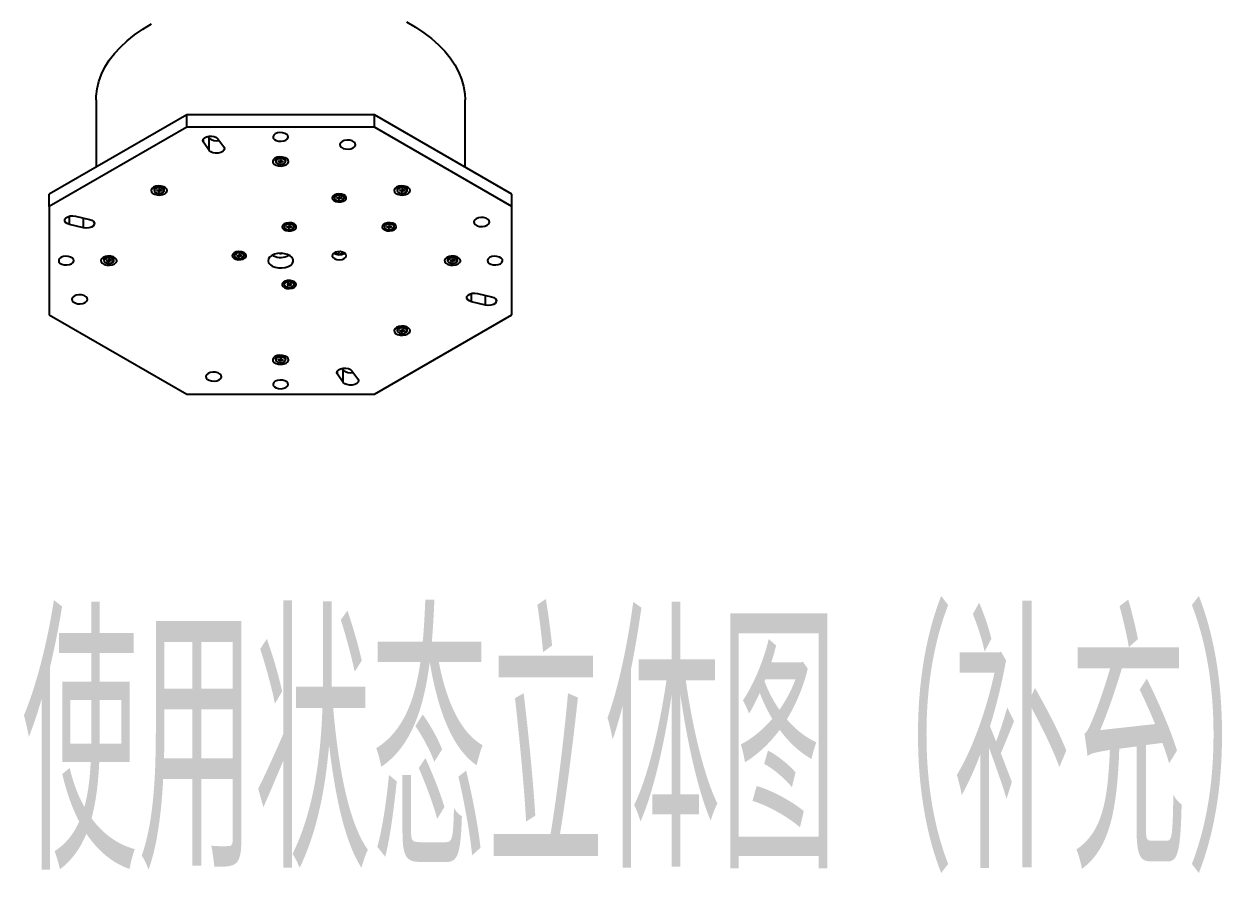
# Model space of a CAD drawing. Header units: millimetres. Extents: x 1258 to 2922, y -135 to 1239.
# Drawn here: x 1257.5 to 1494.6, y -134.8 to 33.2 of the extents above; entities that cross this region are included whole.
import ezdxf

# ---------------------------------------------------------------- set-up
doc = ezdxf.new("R2010")
doc.units = ezdxf.units.MM
doc.header["$LTSCALE"] = 6
doc.layers.add('6文字层', color=3, linetype='Continuous')
doc.styles.add('PC_TEXTSTYLE4', font='ISOCP.SHX', dxfattribs={"width": 0.707, "bigfont": 'GBCBIG.SHX'})

msp = doc.modelspace()

# ---------------------------------------------------------------- linework, layer by layer
at = {"color": 7, "linetype": 'Continuous', "lineweight": 25}
for p, q in [((1271.8, 18.23), (1271.8, 4.91)), ((1344.8, 4.91), (1344.8, 18.23)), ((1289.72, 15.26), (1262.52, -0.45)), ((1289.72, 12.81), (1289.72, 15.26)), ((1326.87, 15.26), (1289.72, 15.26)), ((1326.87, 12.81), (1326.87, 15.26)), ((1354.07, -0.45), (1326.87, 15.26)), ((1289.72, 12.81), (1262.52, -2.9)), ((1326.87, 12.81), (1289.72, 12.81)), ((1354.07, -2.9), (1326.87, 12.81)), ((1294.18, 8.2), (1293.03, 9.8)), ((1294.18, 10.65), (1293.94, 10.99)), ((1294.18, 8.2), (1294.18, 10.65)), ((1295.9, 10.49), (1297.04, 8.89)), ((1307.32, 6.42), (1307.3, 6.3)), ((1307.3, 6.3), (1307.3, 6.04)), ((1307.32, 6.16), (1307.3, 6.04)), ((1307.32, 6.42), (1307.32, 6.16)), ((1307.83, 6.13), (1307.79, 6.01)), ((1307.79, 6.01), (1308.18, 5.97)), ((1307.8, 6.87), (1307.8, 6.81)), ((1307.83, 6.13), (1308.22, 6.08)), ((1308.1, 5.74), (1308.18, 5.97)), ((1308.1, 5.74), (1308.29, 5.72)), ((1308.15, 5.9), (1308.29, 5.88)), ((1308.18, 6.08), (1308.18, 5.97)), ((1308.3, 6.3), (1308.22, 6.08)), ((1308.29, 5.88), (1308.37, 6.11)), ((1308.29, 5.72), (1308.37, 5.94)), ((1308.29, 5.88), (1308.29, 5.72)), ((1308.3, 6.3), (1308.5, 6.28)), ((1308.41, 6.1), (1308.37, 6.11)), ((1308.37, 6.11), (1308.37, 5.94)), ((1308.76, 5.89), (1308.37, 5.94)), ((1308.44, 6.29), (1308.41, 6.22)), ((1308.5, 6.28), (1308.41, 6.06)), ((1308.41, 6.22), (1308.41, 6.06)), ((1308.81, 6.01), (1308.41, 6.06)), ((1308.81, 6.01), (1308.76, 5.89)), ((1308.76, 6.01), (1308.76, 5.89)), ((1308.8, 6.81), (1308.8, 6.87)), ((1309.3, 6.04), (1309.3, 6.3)), ((1283.28, 0.67), (1283.25, 0.56)), ((1283.25, 0.56), (1283.25, 0.29)), ((1283.28, 0.41), (1283.25, 0.29)), ((1283.28, 0.67), (1283.28, 0.41)), ((1283.79, 0.38), (1283.74, 0.26)), ((1283.74, 0.26), (1284.14, 0.22)), ((1283.75, 1.12), (1283.75, 1.06)), ((1283.79, 0.38), (1284.18, 0.33)), ((1284.05, -0.01), (1284.14, 0.22)), ((1284.11, 0.15), (1284.25, 0.13)), ((1284.14, 0.33), (1284.14, 0.22)), ((1284.26, 0.56), (1284.18, 0.33)), ((1284.25, 0.13), (1284.33, 0.36)), ((1284.25, -0.03), (1284.33, 0.19)), ((1284.25, 0.13), (1284.25, -0.03)), ((1284.26, 0.56), (1284.45, 0.53)), ((1284.37, 0.35), (1284.33, 0.36)), ((1284.33, 0.36), (1284.33, 0.19)), ((1284.72, 0.15), (1284.33, 0.19)), ((1284.4, 0.54), (1284.37, 0.47)), ((1284.45, 0.53), (1284.37, 0.31)), ((1284.37, 0.47), (1284.37, 0.31)), ((1284.76, 0.26), (1284.37, 0.31)), ((1284.76, 0.26), (1284.72, 0.15)), ((1284.72, 0.26), (1284.72, 0.15)), ((1284.75, 1.06), (1284.75, 1.12)), ((1285.25, 0.29), (1285.25, 0.56)), ((1331.36, 0.67), (1331.34, 0.56)), ((1331.34, 0.56), (1331.34, 0.29)), ((1331.36, 0.41), (1331.34, 0.29)), ((1331.36, 0.67), (1331.36, 0.41)), ((1331.87, 0.38), (1331.83, 0.26)), ((1331.83, 0.26), (1332.22, 0.22)), ((1331.84, 1.12), (1331.84, 1.06)), ((1331.87, 0.38), (1332.26, 0.33)), ((1332.14, -0.01), (1332.22, 0.22)), ((1332.19, 0.15), (1332.33, 0.13)), ((1332.22, 0.33), (1332.22, 0.22)), ((1332.34, 0.56), (1332.26, 0.33)), ((1332.33, 0.13), (1332.41, 0.36)), ((1332.33, -0.03), (1332.41, 0.19)), ((1332.33, 0.13), (1332.33, -0.03)), ((1332.34, 0.56), (1332.54, 0.53)), ((1332.46, 0.35), (1332.41, 0.36)), ((1332.41, 0.36), (1332.41, 0.19)), ((1332.81, 0.15), (1332.41, 0.19)), ((1332.48, 0.54), (1332.46, 0.47)), ((1332.54, 0.53), (1332.46, 0.31)), ((1332.46, 0.47), (1332.46, 0.31)), ((1332.85, 0.26), (1332.46, 0.31)), ((1332.85, 0.26), (1332.81, 0.15)), ((1332.81, 0.26), (1332.81, 0.15)), ((1332.84, 1.06), (1332.84, 1.12)), ((1333.34, 0.29), (1333.34, 0.56)), ((1262.52, -2.9), (1262.52, -0.45)), ((1284.05, -0.01), (1284.25, -0.03)), ((1318.91, -0.8), (1318.89, -0.91)), ((1318.89, -0.91), (1318.89, -1.18)), ((1318.91, -1.06), (1318.89, -1.18)), ((1318.91, -0.8), (1318.91, -1.06)), ((1319.42, -1.09), (1319.38, -1.21)), ((1319.38, -1.21), (1319.77, -1.25)), ((1319.42, -1.09), (1319.82, -1.14)), ((1319.69, -1.48), (1319.77, -1.25)), ((1319.69, -1.48), (1319.89, -1.5)), ((1319.75, -1.32), (1319.89, -1.34)), ((1319.77, -1.13), (1319.77, -1.25)), ((1319.9, -0.91), (1319.82, -1.14)), ((1319.89, -1.34), (1319.97, -1.11)), ((1319.89, -1.5), (1319.97, -1.28)), ((1319.89, -1.34), (1319.89, -1.5)), ((1319.9, -0.91), (1320.09, -0.94)), ((1320.01, -1.12), (1319.97, -1.11)), ((1319.97, -1.11), (1319.97, -1.28)), ((1320.36, -1.32), (1319.97, -1.28)), ((1320.04, -0.93), (1320.01, -1)), ((1320.09, -0.94), (1320.01, -1.16)), ((1320.01, -1), (1320.01, -1.16)), ((1320.4, -1.21), (1320.01, -1.16)), ((1320.4, -1.21), (1320.36, -1.32)), ((1320.36, -1.21), (1320.36, -1.32)), ((1320.86, -0.77), (1320.98, -0.7)), ((1320.89, -1.18), (1320.89, -0.91)), ((1332.14, -0.01), (1332.33, -0.03)), ((1354.07, -2.9), (1354.07, -0.45)), ((1262.52, -2.9), (1262.52, -24.34)), ((1354.07, -24.34), (1354.07, -2.9)), ((1269.31, -7.12), (1266.54, -6.46)), ((1267.73, -4.81), (1270.5, -5.47)), ((1309.01, -6.51), (1308.99, -6.63)), ((1308.99, -6.63), (1308.99, -6.89)), ((1309.01, -6.77), (1308.99, -6.89)), ((1309.01, -6.51), (1309.01, -6.77)), ((1309.52, -6.81), (1309.48, -6.92)), ((1309.48, -6.92), (1309.87, -6.97)), ((1309.52, -6.81), (1309.92, -6.85)), ((1309.79, -7.19), (1309.87, -6.97)), ((1309.85, -7.04), (1309.99, -7.05)), ((1309.87, -6.85), (1309.87, -6.97)), ((1310, -6.63), (1309.92, -6.85)), ((1309.99, -7.05), (1310.07, -6.83)), ((1309.99, -7.22), (1310.07, -6.99)), ((1309.99, -7.05), (1309.99, -7.22)), ((1310, -6.63), (1310.19, -6.65)), ((1310.11, -6.83), (1310.07, -6.83)), ((1310.07, -6.83), (1310.07, -6.99)), ((1310.46, -7.04), (1310.07, -6.99)), ((1310.19, -6.65), (1310.11, -6.88)), ((1310.14, -6.65), (1310.11, -6.71)), ((1310.11, -6.71), (1310.11, -6.88)), ((1310.5, -6.93), (1310.11, -6.88)), ((1310.46, -6.92), (1310.46, -7.04)), ((1310.5, -6.93), (1310.46, -7.04)), ((1310.96, -6.49), (1311.08, -6.41)), ((1310.99, -6.89), (1310.99, -6.63)), ((1328.71, -6.41), (1328.82, -6.49)), ((1328.81, -6.51), (1328.79, -6.63)), ((1328.79, -6.63), (1328.79, -6.89)), ((1328.81, -6.77), (1328.79, -6.89)), ((1328.81, -6.51), (1328.81, -6.77)), ((1329.32, -6.81), (1329.28, -6.92)), ((1329.28, -6.92), (1329.67, -6.97)), ((1329.32, -6.81), (1329.71, -6.85)), ((1329.59, -7.19), (1329.67, -6.97)), ((1329.65, -7.04), (1329.79, -7.05)), ((1329.67, -6.85), (1329.67, -6.97)), ((1329.8, -6.63), (1329.71, -6.85)), ((1329.79, -7.05), (1329.87, -6.83)), ((1329.79, -7.22), (1329.87, -6.99)), ((1329.79, -7.05), (1329.79, -7.22)), ((1329.8, -6.63), (1329.99, -6.65)), ((1329.91, -6.83), (1329.87, -6.83)), ((1329.87, -6.83), (1329.87, -6.99)), ((1330.26, -7.04), (1329.87, -6.99)), ((1329.99, -6.65), (1329.91, -6.88)), ((1329.94, -6.65), (1329.91, -6.71)), ((1329.91, -6.71), (1329.91, -6.88)), ((1330.3, -6.93), (1329.91, -6.88)), ((1330.26, -6.92), (1330.26, -7.04)), ((1330.3, -6.93), (1330.26, -7.04)), ((1330.76, -6.49), (1330.78, -6.47)), ((1330.78, -6.47), (1330.88, -6.41)), ((1330.79, -6.89), (1330.79, -6.63)), ((1309.79, -7.19), (1309.99, -7.22)), ((1329.59, -7.19), (1329.79, -7.22)), ((1319.69, -12.01), (1319.76, -11.83)), ((1319.89, -12.03), (1319.96, -11.83)), ((1319.89, -11.87), (1319.9, -11.83)), ((1273.32, -13.2), (1273.3, -13.32)), ((1273.3, -13.32), (1273.3, -13.58)), ((1273.32, -13.47), (1273.3, -13.58)), ((1273.32, -13.2), (1273.32, -13.47)), ((1273.83, -13.5), (1273.79, -13.61)), ((1273.79, -13.61), (1274.18, -13.66)), ((1273.8, -12.76), (1273.8, -12.82)), ((1273.83, -13.5), (1274.22, -13.55)), ((1274.1, -13.89), (1274.18, -13.66)), ((1274.1, -13.89), (1274.29, -13.91)), ((1274.15, -13.73), (1274.29, -13.75)), ((1274.18, -13.54), (1274.18, -13.66)), ((1274.3, -13.32), (1274.22, -13.55)), ((1274.29, -13.75), (1274.37, -13.52)), ((1274.29, -13.91), (1274.37, -13.69)), ((1274.29, -13.75), (1274.29, -13.91)), ((1274.3, -13.32), (1274.5, -13.35)), ((1274.41, -13.53), (1274.37, -13.52)), ((1274.37, -13.52), (1274.37, -13.69)), ((1274.76, -13.73), (1274.37, -13.69)), ((1274.44, -13.34), (1274.41, -13.41)), ((1274.5, -13.35), (1274.41, -13.57)), ((1274.41, -13.41), (1274.41, -13.57)), ((1274.81, -13.62), (1274.41, -13.57)), ((1274.81, -13.62), (1274.76, -13.73)), ((1274.76, -13.62), (1274.76, -13.73)), ((1274.8, -12.82), (1274.8, -12.76)), ((1275.3, -13.58), (1275.3, -13.32)), ((1299.11, -12.23), (1299.09, -12.34)), ((1299.09, -12.34), (1299.09, -12.6)), ((1299.11, -12.49), (1299.09, -12.6)), ((1299.11, -12.23), (1299.11, -12.49)), ((1299.62, -12.52), (1299.58, -12.63)), ((1299.58, -12.63), (1299.98, -12.68)), ((1299.62, -12.52), (1300.02, -12.57)), ((1299.89, -12.91), (1299.98, -12.68)), ((1299.89, -12.91), (1300.09, -12.93)), ((1299.95, -12.75), (1300.09, -12.77)), ((1299.98, -12.56), (1299.98, -12.68)), ((1300.1, -12.34), (1300.02, -12.57)), ((1300.09, -12.77), (1300.17, -12.54)), ((1300.09, -12.93), (1300.17, -12.71)), ((1300.09, -12.77), (1300.09, -12.93)), ((1300.1, -12.34), (1300.29, -12.37)), ((1300.21, -12.55), (1300.17, -12.54)), ((1300.17, -12.54), (1300.17, -12.71)), ((1300.56, -12.75), (1300.17, -12.71)), ((1300.24, -12.36), (1300.21, -12.43)), ((1300.29, -12.37), (1300.21, -12.59)), ((1300.21, -12.43), (1300.21, -12.59)), ((1300.6, -12.64), (1300.21, -12.59)), ((1300.6, -12.64), (1300.56, -12.75)), ((1300.56, -12.64), (1300.56, -12.75)), ((1301.06, -12.2), (1301.18, -12.13)), ((1301.09, -12.6), (1301.09, -12.34)), ((1306.69, -12.51), (1306.88, -12.64)), ((1319.69, -12.01), (1319.89, -12.03)), ((1319.75, -11.85), (1319.89, -11.87)), ((1319.89, -11.87), (1319.89, -12.03)), ((1320.88, -12.19), (1320.98, -12.13)), ((1341.32, -13.2), (1341.3, -13.32)), ((1341.3, -13.32), (1341.3, -13.58)), ((1341.32, -13.47), (1341.3, -13.58)), ((1341.32, -13.2), (1341.32, -13.47)), ((1341.83, -13.5), (1341.79, -13.61)), ((1341.79, -13.61), (1342.18, -13.66)), ((1341.8, -12.76), (1341.8, -12.82)), ((1341.83, -13.5), (1342.22, -13.55)), ((1342.1, -13.89), (1342.18, -13.66)), ((1342.1, -13.89), (1342.29, -13.91)), ((1342.15, -13.73), (1342.29, -13.75)), ((1342.18, -13.54), (1342.18, -13.66)), ((1342.3, -13.32), (1342.22, -13.55)), ((1342.29, -13.75), (1342.37, -13.52)), ((1342.29, -13.91), (1342.37, -13.69)), ((1342.29, -13.75), (1342.29, -13.91)), ((1342.3, -13.32), (1342.5, -13.35)), ((1342.41, -13.53), (1342.37, -13.52)), ((1342.37, -13.52), (1342.37, -13.69)), ((1342.76, -13.73), (1342.37, -13.69)), ((1342.44, -13.34), (1342.41, -13.41)), ((1342.5, -13.35), (1342.41, -13.57)), ((1342.41, -13.41), (1342.41, -13.57)), ((1342.81, -13.62), (1342.41, -13.57)), ((1342.81, -13.62), (1342.76, -13.73)), ((1342.76, -13.62), (1342.76, -13.73)), ((1342.8, -12.82), (1342.8, -12.76)), ((1343.3, -13.58), (1343.3, -13.32)), ((1308.91, -17.84), (1309.02, -17.92)), ((1308.99, -18.06), (1308.99, -18.32)), ((1309.71, -18.11), (1309.57, -18.19)), ((1309.57, -18.19), (1309.85, -18.35)), ((1309.57, -18.52), (1309.85, -18.35)), ((1309.57, -18.52), (1309.71, -18.6)), ((1309.71, -18.11), (1309.99, -18.27)), ((1309.71, -18.6), (1309.99, -18.43)), ((1309.71, -18.43), (1309.71, -18.6)), ((1309.85, -18.19), (1309.85, -18.35)), ((1309.85, -18.35), (1309.99, -18.27)), ((1310.28, -18.11), (1309.99, -18.27)), ((1310.13, -18.35), (1309.99, -18.27)), ((1309.99, -18.27), (1309.99, -18.43)), ((1310.28, -18.6), (1309.99, -18.43)), ((1310.42, -18.19), (1310.13, -18.35)), ((1310.13, -18.19), (1310.13, -18.35)), ((1310.42, -18.52), (1310.13, -18.35)), ((1310.28, -18.11), (1310.42, -18.19)), ((1310.28, -18.43), (1310.28, -18.6)), ((1310.42, -18.52), (1310.28, -18.6)), ((1310.69, -18.74), (1310.7, -18.73)), ((1310.96, -17.92), (1310.98, -17.9)), ((1310.98, -17.9), (1311.08, -17.84)), ((1310.99, -18.32), (1310.99, -18.06)), ((1347.28, -20.11), (1350.05, -20.78)), ((1348.86, -22.43), (1346.09, -21.77)), ((1262.52, -24.34), (1289.72, -40.04)), ((1326.87, -40.04), (1354.07, -24.34)), ((1331.36, -27.08), (1331.34, -27.2)), ((1331.34, -27.2), (1331.34, -27.46)), ((1331.36, -27.35), (1331.34, -27.46)), ((1331.36, -27.08), (1331.36, -27.35)), ((1331.87, -27.38), (1331.83, -27.49)), ((1331.83, -27.49), (1332.22, -27.54)), ((1331.84, -26.63), (1331.84, -26.7)), ((1331.87, -27.38), (1332.26, -27.43)), ((1332.14, -27.77), (1332.22, -27.54)), ((1332.14, -27.77), (1332.33, -27.79)), ((1332.19, -27.61), (1332.33, -27.63)), ((1332.22, -27.42), (1332.22, -27.54)), ((1332.34, -27.2), (1332.26, -27.43)), ((1332.33, -27.63), (1332.41, -27.4)), ((1332.33, -27.79), (1332.41, -27.56)), ((1332.33, -27.63), (1332.33, -27.79)), ((1332.34, -27.2), (1332.54, -27.23)), ((1332.46, -27.41), (1332.41, -27.4)), ((1332.41, -27.4), (1332.41, -27.56)), ((1332.81, -27.61), (1332.41, -27.56)), ((1332.48, -27.22), (1332.46, -27.29)), ((1332.54, -27.23), (1332.46, -27.45)), ((1332.46, -27.29), (1332.46, -27.45)), ((1332.85, -27.5), (1332.46, -27.45)), ((1332.81, -27.49), (1332.81, -27.61)), ((1332.85, -27.5), (1332.81, -27.61)), ((1332.84, -26.7), (1332.84, -26.63)), ((1333.34, -27.46), (1333.34, -27.2)), ((1307.32, -32.83), (1307.3, -32.95)), ((1307.3, -32.95), (1307.3, -33.21)), ((1307.32, -33.09), (1307.3, -33.21)), ((1307.32, -32.83), (1307.32, -33.09)), ((1307.83, -33.13), (1307.79, -33.24)), ((1307.8, -32.38), (1307.8, -32.45)), ((1307.83, -33.13), (1308.22, -33.18)), ((1308.18, -33.17), (1308.18, -33.29)), ((1308.3, -32.95), (1308.22, -33.18)), ((1308.29, -33.38), (1308.37, -33.15)), ((1308.3, -32.95), (1308.5, -32.97)), ((1308.41, -33.16), (1308.37, -33.15)), ((1308.37, -33.15), (1308.37, -33.31)), ((1308.5, -32.97), (1308.41, -33.2)), ((1308.44, -32.97), (1308.41, -33.04)), ((1308.41, -33.04), (1308.41, -33.2)), ((1308.8, -32.45), (1308.8, -32.38)), ((1309.3, -33.21), (1309.3, -32.95)), ((1307.79, -33.24), (1308.18, -33.29)), ((1308.1, -33.52), (1308.18, -33.29)), ((1308.1, -33.52), (1308.29, -33.54)), ((1308.15, -33.36), (1308.29, -33.38)), ((1308.29, -33.54), (1308.37, -33.31)), ((1308.29, -33.38), (1308.29, -33.54)), ((1308.76, -33.36), (1308.37, -33.31)), ((1308.81, -33.25), (1308.41, -33.2)), ((1308.76, -33.24), (1308.76, -33.36)), ((1308.81, -33.25), (1308.76, -33.36)), ((1320.7, -35.27), (1320.46, -34.94)), ((1320.7, -37.72), (1320.7, -35.27)), ((1322.41, -35.44), (1323.56, -37.04)), ((1320.7, -37.72), (1319.55, -36.12)), ((1289.72, -40.04), (1326.87, -40.04))]:
    msp.add_line(p, q, dxfattribs=at)
at = {"color": 8, "linetype": 'Continuous', "lineweight": 25}
for p, q in [((1293.03, 9.8), (1293.03, 10.49)), ((1307.81, 6.87), (1307.81, 6.81)), ((1283.76, 1.13), (1283.76, 1.07)), ((1331.85, 1.13), (1331.85, 1.07)), ((1266.54, -6.46), (1266.54, -4.81)), ((1269.31, -7.12), (1269.31, -5.18)), ((1273.81, -12.75), (1273.81, -12.81)), ((1341.81, -12.75), (1341.81, -12.81)), ((1309.29, -17.65), (1309.29, -17.91)), ((1346.09, -21.77), (1346.09, -20.11)), ((1348.86, -22.43), (1348.86, -20.49)), ((1331.85, -26.63), (1331.85, -26.69)), ((1307.81, -32.38), (1307.81, -32.44)), ((1319.55, -36.12), (1319.55, -35.44))]:
    msp.add_line(p, q, dxfattribs=at)
at = {"color": 7, "linetype": 'Continuous', "lineweight": 25, "flags": 128}
for points in [[(1271.8, 18.23), (1271.82, 18.92), (1271.99, 20.38), (1272.33, 21.83), (1272.85, 23.26), (1273.54, 24.66), (1274.4, 26.04), (1275.42, 27.38), (1276.59, 28.67), (1277.92, 29.91), (1279.4, 31.1), (1281.01, 32.22), (1282.76, 33.28)], [(1333.19, 33.63), (1334.98, 32.6), (1336.65, 31.5), (1338.17, 30.33), (1339.55, 29.11), (1340.78, 27.83), (1341.86, 26.51), (1342.77, 25.15), (1343.52, 23.75), (1344.1, 22.33), (1344.5, 20.89), (1344.74, 19.43), (1344.8, 18.23)], [(1293.03, 9.8), (1292.92, 10.11), (1292.99, 10.41), (1293.23, 10.69), (1293.63, 10.9), (1294.13, 11.02), (1294.67, 11.03), (1295.18, 10.94), (1295.61, 10.75), (1295.9, 10.49)], [(1307.24, 11.49), (1306.94, 11.24), (1306.8, 10.95), (1306.85, 10.65), (1307.07, 10.38), (1307.44, 10.17), (1307.91, 10.04), (1308.43, 10.01), (1308.93, 10.09), (1309.36, 10.26), (1309.66, 10.51), (1309.79, 10.8), (1309.74, 11.1), (1309.52, 11.37), (1309.16, 11.58), (1308.68, 11.71), (1308.17, 11.74), (1307.66, 11.66), (1307.24, 11.49)], [(1320.46, 9.98), (1320.15, 9.72), (1320.01, 9.42), (1320.06, 9.11), (1320.28, 8.83), (1320.67, 8.61), (1321.15, 8.48), (1321.69, 8.45), (1322.21, 8.53), (1322.65, 8.71), (1322.96, 8.97), (1323.1, 9.27), (1323.05, 9.58), (1322.82, 9.86), (1322.44, 10.08), (1321.96, 10.21), (1321.42, 10.24), (1320.9, 10.16), (1320.46, 9.98)], [(1297.04, 8.89), (1297.16, 8.58), (1297.09, 8.28), (1296.84, 8), (1296.44, 7.79), (1295.95, 7.67), (1295.41, 7.66), (1294.9, 7.75), (1294.47, 7.94), (1294.18, 8.2)], [(1307.18, 6.65), (1306.87, 6.39), (1306.73, 6.09), (1306.77, 5.78), (1307.01, 5.49), (1307.39, 5.27), (1307.89, 5.13), (1308.43, 5.1), (1308.96, 5.19), (1309.41, 5.37), (1309.72, 5.63), (1309.86, 5.93), (1309.82, 6.25), (1309.59, 6.53), (1309.2, 6.76), (1308.7, 6.89), (1308.16, 6.92), (1307.63, 6.83), (1307.18, 6.65)], [(1309.3, 6.3), (1309.28, 6.41), (1309.13, 6.62), (1308.86, 6.78), (1308.5, 6.87), (1308.11, 6.87), (1307.75, 6.79), (1307.47, 6.63), (1307.32, 6.42)], [(1309.27, 5.92), (1309.28, 6.15), (1309.13, 6.36), (1308.86, 6.52), (1308.5, 6.61), (1308.11, 6.61), (1307.75, 6.53), (1307.47, 6.37), (1307.32, 6.16)], [(1307.36, 6.12), (1307.35, 5.91), (1307.49, 5.71), (1307.75, 5.55), (1308.1, 5.47), (1308.47, 5.47), (1308.82, 5.55), (1309.09, 5.7), (1309.24, 5.9)], [(1309.24, 5.9), (1309.24, 6.11), (1309.1, 6.31), (1308.84, 6.47), (1308.49, 6.55), (1308.12, 6.56), (1307.77, 6.47), (1307.5, 6.32), (1307.36, 6.12)], [(1307.52, 6.8), (1307.51, 6.79), (1307.45, 6.6)], [(1309.15, 6.6), (1309.08, 6.79), (1309.07, 6.8)], [(1283.14, 0.9), (1282.83, 0.65), (1282.69, 0.34), (1282.73, 0.03), (1282.96, -0.26), (1283.35, -0.48), (1283.85, -0.62), (1284.39, -0.64), (1284.92, -0.56), (1285.37, -0.38), (1285.68, -0.12), (1285.82, 0.18), (1285.78, 0.5), (1285.54, 0.78), (1285.16, 1.01), (1284.66, 1.14), (1284.12, 1.17), (1283.59, 1.09), (1283.14, 0.9)], [(1285.25, 0.56), (1285.24, 0.66), (1285.09, 0.87), (1284.82, 1.03), (1284.46, 1.12), (1284.07, 1.12), (1283.71, 1.04), (1283.43, 0.88), (1283.28, 0.67)], [(1285.23, 0.18), (1285.24, 0.4), (1285.09, 0.61), (1284.82, 0.77), (1284.46, 0.86), (1284.07, 0.86), (1283.71, 0.78), (1283.43, 0.62), (1283.28, 0.41)], [(1285.19, 0.15), (1285.2, 0.36), (1285.06, 0.56), (1284.8, 0.72), (1284.45, 0.8), (1284.08, 0.81), (1283.73, 0.73), (1283.46, 0.57), (1283.31, 0.38)], [(1283.31, 0.38), (1283.31, 0.16), (1283.45, -0.04), (1283.71, -0.2), (1284.06, -0.28), (1284.43, -0.28), (1284.78, -0.2), (1285.05, -0.05), (1285.19, 0.15)], [(1283.48, 1.05), (1283.47, 1.04), (1283.4, 0.85)], [(1285.1, 0.85), (1285.04, 1.04), (1285.03, 1.05)], [(1331.22, 0.9), (1330.91, 0.65), (1330.77, 0.34), (1330.82, 0.03), (1331.05, -0.26), (1331.43, -0.48), (1331.93, -0.62), (1332.47, -0.64), (1333, -0.56), (1333.45, -0.38), (1333.76, -0.12), (1333.91, 0.18), (1333.86, 0.5), (1333.63, 0.78), (1333.24, 1.01), (1332.75, 1.14), (1332.2, 1.17), (1331.67, 1.09), (1331.22, 0.9)], [(1333.34, 0.56), (1333.32, 0.66), (1333.17, 0.87), (1332.9, 1.03), (1332.54, 1.12), (1332.15, 1.12), (1331.79, 1.04), (1331.51, 0.88), (1331.36, 0.67)], [(1333.32, 0.18), (1333.32, 0.4), (1333.17, 0.61), (1332.9, 0.77), (1332.54, 0.86), (1332.15, 0.86), (1331.79, 0.78), (1331.51, 0.62), (1331.36, 0.41)], [(1331.4, 0.38), (1331.39, 0.16), (1331.53, -0.04), (1331.8, -0.2), (1332.14, -0.28), (1332.52, -0.28), (1332.86, -0.2), (1333.13, -0.05), (1333.28, 0.15)], [(1333.28, 0.15), (1333.28, 0.36), (1333.14, 0.56), (1332.88, 0.72), (1332.53, 0.8), (1332.16, 0.81), (1331.81, 0.73), (1331.54, 0.57), (1331.4, 0.38)], [(1331.56, 1.05), (1331.55, 1.04), (1331.49, 0.85)], [(1333.19, 0.85), (1333.12, 1.04), (1333.11, 1.05)], [(1318.9, -0.64), (1318.61, -0.88), (1318.49, -1.17), (1318.56, -1.46), (1318.82, -1.72), (1319.21, -1.91), (1319.7, -2.01), (1320.21, -1.99), (1320.68, -1.87), (1321.05, -1.66), (1321.26, -1.39), (1321.28, -1.1), (1321.12, -0.81), (1320.79, -0.59), (1320.34, -0.44), (1319.83, -0.4), (1319.33, -0.47), (1318.9, -0.64)], [(1318.81, -0.7), (1318.82, -0.7), (1318.92, -0.77)], [(1319.17, -0.52), (1319.07, -0.59), (1318.91, -0.8)], [(1320.87, -1.29), (1320.88, -1.07), (1320.73, -0.86), (1320.46, -0.7), (1320.1, -0.61), (1319.71, -0.61), (1319.35, -0.69), (1319.07, -0.85), (1318.91, -1.06)], [(1320.83, -1.32), (1320.84, -1.11), (1320.7, -0.9), (1320.43, -0.75), (1320.09, -0.67), (1319.71, -0.66), (1319.37, -0.74), (1319.1, -0.9), (1318.95, -1.09)], [(1318.95, -1.09), (1318.95, -1.31), (1319.09, -1.51), (1319.35, -1.67), (1319.7, -1.75), (1320.07, -1.75), (1320.42, -1.67), (1320.69, -1.52), (1320.83, -1.32)], [(1266.54, -6.46), (1266.09, -6.29), (1265.76, -6.05), (1265.6, -5.75), (1265.62, -5.44), (1265.83, -5.15), (1266.19, -4.92), (1266.67, -4.78), (1267.2, -4.74), (1267.73, -4.81)], [(1270.5, -5.47), (1270.95, -5.64), (1271.28, -5.88), (1271.44, -6.18), (1271.42, -6.49), (1271.21, -6.78), (1270.85, -7), (1270.37, -7.15), (1269.84, -7.19), (1269.31, -7.12)], [(1309, -6.35), (1308.71, -6.6), (1308.59, -6.89), (1308.67, -7.18), (1308.92, -7.44), (1309.31, -7.63), (1309.8, -7.72), (1310.31, -7.71), (1310.78, -7.59), (1311.15, -7.38), (1311.36, -7.11), (1311.38, -6.81), (1311.22, -6.53), (1310.89, -6.3), (1310.44, -6.16), (1309.93, -6.12), (1309.43, -6.18), (1309, -6.35)], [(1308.91, -6.41), (1308.92, -6.42), (1309.02, -6.49)], [(1309.27, -6.23), (1309.17, -6.3), (1309.01, -6.51)], [(1310.97, -7.01), (1310.98, -6.78), (1310.83, -6.57), (1310.56, -6.41), (1310.2, -6.33), (1309.81, -6.32), (1309.45, -6.41), (1309.17, -6.56), (1309.01, -6.77)], [(1310.93, -7.04), (1310.94, -6.82), (1310.8, -6.62), (1310.53, -6.47), (1310.19, -6.38), (1309.82, -6.38), (1309.47, -6.46), (1309.2, -6.61), (1309.05, -6.81)], [(1309.05, -6.81), (1309.05, -7.03), (1309.19, -7.23), (1309.45, -7.38), (1309.8, -7.47), (1310.17, -7.47), (1310.52, -7.39), (1310.79, -7.24), (1310.93, -7.04)], [(1330.78, -7.49), (1331.07, -7.25), (1331.19, -6.96), (1331.12, -6.67), (1330.87, -6.41), (1330.47, -6.22), (1329.99, -6.12), (1329.47, -6.14), (1329, -6.26), (1328.64, -6.47), (1328.43, -6.74), (1328.41, -7.03), (1328.57, -7.32), (1328.9, -7.54), (1329.35, -7.69), (1329.86, -7.73), (1330.36, -7.66), (1330.78, -7.49)], [(1329.07, -6.23), (1328.97, -6.3), (1328.81, -6.51)], [(1330.77, -7.01), (1330.77, -6.78), (1330.63, -6.57), (1330.36, -6.41), (1330, -6.33), (1329.61, -6.32), (1329.24, -6.41), (1328.97, -6.56), (1328.81, -6.77)], [(1330.73, -7.04), (1330.74, -6.82), (1330.6, -6.62), (1330.33, -6.47), (1329.99, -6.38), (1329.61, -6.38), (1329.27, -6.46), (1329, -6.61), (1328.85, -6.81)], [(1328.85, -6.81), (1328.85, -7.03), (1328.99, -7.23), (1329.25, -7.38), (1329.59, -7.47), (1329.97, -7.47), (1330.32, -7.39), (1330.58, -7.24), (1330.73, -7.04)], [(1346.97, -5.33), (1346.67, -5.59), (1346.53, -5.89), (1346.57, -6.2), (1346.8, -6.48), (1347.18, -6.7), (1347.67, -6.83), (1348.21, -6.85), (1348.73, -6.77), (1349.17, -6.6), (1349.48, -6.34), (1349.61, -6.04), (1349.57, -5.73), (1349.34, -5.45), (1348.96, -5.23), (1348.47, -5.1), (1347.94, -5.07), (1347.42, -5.15), (1346.97, -5.33)], [(1299.1, -12.07), (1298.81, -12.31), (1298.69, -12.6), (1298.77, -12.89), (1299.02, -13.15), (1299.41, -13.34), (1299.9, -13.44), (1300.41, -13.42), (1300.88, -13.3), (1301.25, -13.09), (1301.46, -12.82), (1301.48, -12.53), (1301.32, -12.24), (1300.99, -12.02), (1300.54, -11.87), (1300.03, -11.83), (1299.53, -11.9), (1299.1, -12.07)], [(1320.88, -13.21), (1321.17, -12.96), (1321.29, -12.67), (1321.22, -12.38), (1320.97, -12.12), (1320.57, -11.93), (1320.09, -11.84), (1319.57, -11.85), (1319.1, -11.97), (1318.74, -12.18), (1318.53, -12.45), (1318.51, -12.75), (1318.67, -13.03), (1319, -13.26), (1319.45, -13.4), (1319.96, -13.44), (1320.46, -13.38), (1320.88, -13.21)], [(1264.81, -13.01), (1264.51, -13.25), (1264.38, -13.54), (1264.42, -13.84), (1264.64, -14.11), (1265.01, -14.33), (1265.48, -14.45), (1266, -14.48), (1266.5, -14.4), (1266.93, -14.23), (1267.23, -13.98), (1267.36, -13.69), (1267.32, -13.39), (1267.1, -13.12), (1266.73, -12.91), (1266.26, -12.78), (1265.74, -12.75), (1265.24, -12.83), (1264.81, -13.01)], [(1273.18, -12.97), (1272.87, -13.23), (1272.73, -13.54), (1272.77, -13.85), (1273.01, -14.14), (1273.39, -14.36), (1273.89, -14.5), (1274.43, -14.52), (1274.96, -14.44), (1275.41, -14.26), (1275.72, -14), (1275.86, -13.7), (1275.82, -13.38), (1275.59, -13.1), (1275.2, -12.87), (1274.7, -12.74), (1274.16, -12.71), (1273.63, -12.79), (1273.18, -12.97)], [(1275.3, -13.32), (1275.28, -13.22), (1275.13, -13.01), (1274.86, -12.85), (1274.5, -12.76), (1274.11, -12.76), (1273.75, -12.84), (1273.47, -13), (1273.32, -13.2)], [(1275.27, -13.7), (1275.28, -13.48), (1275.13, -13.27), (1274.86, -13.11), (1274.5, -13.02), (1274.11, -13.02), (1273.75, -13.1), (1273.47, -13.26), (1273.32, -13.47)], [(1273.36, -13.5), (1273.35, -13.72), (1273.49, -13.92), (1273.75, -14.07), (1274.1, -14.16), (1274.47, -14.16), (1274.82, -14.08), (1275.09, -13.93), (1275.24, -13.73)], [(1275.24, -13.73), (1275.24, -13.51), (1275.1, -13.31), (1274.84, -13.16), (1274.49, -13.07), (1274.12, -13.07), (1273.77, -13.15), (1273.5, -13.3), (1273.36, -13.5)], [(1273.52, -12.83), (1273.51, -12.84), (1273.45, -13.03)], [(1275.15, -13.03), (1275.08, -12.84), (1275.07, -12.83)], [(1299.01, -12.13), (1299.02, -12.13), (1299.12, -12.2)], [(1299.37, -11.95), (1299.27, -12.02), (1299.11, -12.23)], [(1301.07, -12.72), (1301.08, -12.5), (1300.93, -12.29), (1300.66, -12.13), (1300.3, -12.04), (1299.91, -12.04), (1299.55, -12.12), (1299.27, -12.28), (1299.11, -12.49)], [(1301.03, -12.75), (1301.04, -12.54), (1300.9, -12.33), (1300.63, -12.18), (1300.29, -12.1), (1299.92, -12.09), (1299.57, -12.17), (1299.3, -12.32), (1299.15, -12.52)], [(1299.15, -12.52), (1299.15, -12.74), (1299.29, -12.94), (1299.55, -13.1), (1299.9, -13.18), (1300.27, -13.18), (1300.62, -13.1), (1300.89, -12.95), (1301.03, -12.75)], [(1306.53, -12.6), (1306.12, -12.91), (1305.87, -13.28), (1305.8, -13.67), (1305.91, -14.05), (1306.21, -14.41), (1306.65, -14.71), (1307.22, -14.92), (1307.87, -15.04), (1308.55, -15.05), (1309.21, -14.96), (1309.81, -14.77), (1310.29, -14.49), (1310.62, -14.15), (1310.78, -13.76), (1310.76, -13.37), (1310.55, -13), (1310.18, -12.67), (1309.67, -12.41), (1309.05, -12.24), (1308.38, -12.17), (1307.7, -12.22), (1307.07, -12.36), (1306.53, -12.6)], [(1308.1, -12.18), (1308.3, -12.2), (1308.49, -12.18)], [(1341.18, -12.97), (1340.87, -13.23), (1340.73, -13.54), (1340.77, -13.85), (1341.01, -14.14), (1341.39, -14.36), (1341.89, -14.5), (1342.43, -14.52), (1342.96, -14.44), (1343.41, -14.26), (1343.72, -14), (1343.86, -13.7), (1343.82, -13.38), (1343.59, -13.1), (1343.2, -12.87), (1342.7, -12.74), (1342.16, -12.71), (1341.63, -12.79), (1341.18, -12.97)], [(1343.3, -13.32), (1343.28, -13.22), (1343.13, -13.01), (1342.86, -12.85), (1342.5, -12.76), (1342.11, -12.76), (1341.75, -12.84), (1341.47, -13), (1341.32, -13.2)], [(1343.27, -13.7), (1343.28, -13.48), (1343.13, -13.27), (1342.86, -13.11), (1342.5, -13.02), (1342.11, -13.02), (1341.75, -13.1), (1341.47, -13.26), (1341.32, -13.47)], [(1341.36, -13.5), (1341.35, -13.72), (1341.49, -13.92), (1341.75, -14.07), (1342.1, -14.16), (1342.47, -14.16), (1342.82, -14.08), (1343.09, -13.93), (1343.24, -13.73)], [(1343.24, -13.73), (1343.24, -13.51), (1343.1, -13.31), (1342.84, -13.16), (1342.49, -13.07), (1342.12, -13.07), (1341.77, -13.15), (1341.5, -13.3), (1341.36, -13.5)], [(1341.52, -12.83), (1341.51, -12.84), (1341.45, -13.03)], [(1343.15, -13.03), (1343.08, -12.84), (1343.07, -12.83)], [(1349.66, -13.01), (1349.36, -13.25), (1349.23, -13.54), (1349.27, -13.84), (1349.49, -14.11), (1349.86, -14.33), (1350.33, -14.45), (1350.85, -14.48), (1351.36, -14.4), (1351.78, -14.23), (1352.08, -13.98), (1352.22, -13.69), (1352.17, -13.39), (1351.95, -13.12), (1351.58, -12.91), (1351.11, -12.78), (1350.59, -12.75), (1350.09, -12.83), (1349.66, -13.01)], [(1310.98, -18.92), (1311.27, -18.68), (1311.39, -18.39), (1311.32, -18.1), (1311.07, -17.84), (1310.67, -17.65), (1310.19, -17.55), (1309.67, -17.57), (1309.2, -17.69), (1308.84, -17.9), (1308.63, -18.17), (1308.61, -18.46), (1308.77, -18.75), (1309.1, -18.97), (1309.55, -19.12), (1310.06, -19.16), (1310.56, -19.09), (1310.98, -18.92)], [(1309.27, -17.66), (1309.07, -17.84), (1308.99, -18.06)], [(1309.29, -17.91), (1309.07, -18.1), (1308.99, -18.32)], [(1309.31, -17.96), (1309.11, -18.14), (1309.03, -18.35), (1309.11, -18.56), (1309.31, -18.74), (1309.63, -18.86), (1309.99, -18.91), (1310.36, -18.86), (1310.67, -18.74)], [(1310.99, -18.32), (1310.92, -18.1), (1310.7, -17.91), (1310.38, -17.79), (1309.99, -17.74), (1309.61, -17.79), (1309.29, -17.91)], [(1310.67, -18.74), (1310.88, -18.56), (1310.95, -18.35), (1310.88, -18.14), (1310.67, -17.96), (1310.36, -17.84), (1309.99, -17.8), (1309.63, -17.84), (1309.31, -17.96)], [(1310.99, -18.06), (1310.92, -17.84), (1310.72, -17.66)], [(1267.43, -20.64), (1267.12, -20.89), (1266.98, -21.19), (1267.02, -21.5), (1267.25, -21.78), (1267.63, -22), (1268.12, -22.14), (1268.66, -22.16), (1269.18, -22.08), (1269.62, -21.9), (1269.93, -21.65), (1270.07, -21.35), (1270.02, -21.04), (1269.79, -20.76), (1269.41, -20.54), (1268.92, -20.41), (1268.39, -20.38), (1267.87, -20.46), (1267.43, -20.64)], [(1346.09, -21.77), (1345.64, -21.6), (1345.31, -21.35), (1345.15, -21.06), (1345.17, -20.75), (1345.38, -20.46), (1345.74, -20.23), (1346.22, -20.09), (1346.75, -20.05), (1347.28, -20.11)], [(1350.05, -20.78), (1350.5, -20.94), (1350.83, -21.19), (1350.99, -21.49), (1350.97, -21.8), (1350.76, -22.08), (1350.4, -22.31), (1349.92, -22.46), (1349.39, -22.5), (1348.86, -22.43)], [(1331.22, -26.85), (1330.91, -27.11), (1330.77, -27.42), (1330.82, -27.73), (1331.05, -28.02), (1331.43, -28.24), (1331.93, -28.37), (1332.47, -28.4), (1333, -28.32), (1333.45, -28.14), (1333.76, -27.88), (1333.91, -27.58), (1333.86, -27.26), (1333.63, -26.97), (1333.24, -26.75), (1332.75, -26.62), (1332.2, -26.59), (1331.67, -26.67), (1331.22, -26.85)], [(1333.34, -27.2), (1333.32, -27.1), (1333.17, -26.89), (1332.9, -26.73), (1332.54, -26.64), (1332.15, -26.63), (1331.79, -26.72), (1331.51, -26.88), (1331.36, -27.08)], [(1333.32, -27.58), (1333.32, -27.36), (1333.17, -27.15), (1332.9, -26.99), (1332.54, -26.9), (1332.15, -26.9), (1331.79, -26.98), (1331.51, -27.14), (1331.36, -27.35)], [(1331.4, -27.38), (1331.39, -27.6), (1331.53, -27.8), (1331.8, -27.95), (1332.14, -28.04), (1332.52, -28.04), (1332.86, -27.96), (1333.13, -27.81), (1333.28, -27.61)], [(1333.28, -27.61), (1333.28, -27.39), (1333.14, -27.19), (1332.88, -27.04), (1332.53, -26.95), (1332.16, -26.95), (1331.81, -27.03), (1331.54, -27.18), (1331.4, -27.38)], [(1331.56, -26.71), (1331.55, -26.72), (1331.49, -26.9)], [(1333.19, -26.9), (1333.12, -26.72), (1333.11, -26.71)], [(1307.18, -32.6), (1306.87, -32.86), (1306.73, -33.17), (1306.77, -33.48), (1307.01, -33.77), (1307.39, -33.99), (1307.89, -34.12), (1308.43, -34.15), (1308.96, -34.07), (1309.41, -33.89), (1309.72, -33.63), (1309.86, -33.32), (1309.82, -33.01), (1309.59, -32.72), (1309.2, -32.5), (1308.7, -32.37), (1308.16, -32.34), (1307.63, -32.42), (1307.18, -32.6)], [(1309.3, -32.95), (1309.28, -32.84), (1309.13, -32.64), (1308.86, -32.47), (1308.5, -32.39), (1308.11, -32.38), (1307.75, -32.47), (1307.47, -32.63), (1307.32, -32.83)], [(1309.27, -33.33), (1309.28, -33.11), (1309.13, -32.9), (1308.86, -32.74), (1308.5, -32.65), (1308.11, -32.65), (1307.75, -32.73), (1307.47, -32.89), (1307.32, -33.09)], [(1307.36, -33.13), (1307.35, -33.35), (1307.49, -33.55), (1307.75, -33.7), (1308.1, -33.79), (1308.47, -33.79), (1308.82, -33.71), (1309.09, -33.56), (1309.24, -33.36)], [(1309.24, -33.36), (1309.24, -33.14), (1309.1, -32.94), (1308.84, -32.79), (1308.49, -32.7), (1308.12, -32.7), (1307.77, -32.78), (1307.5, -32.93), (1307.36, -33.13)], [(1307.52, -32.45), (1307.51, -32.47), (1307.45, -32.65)], [(1309.15, -32.65), (1309.08, -32.47), (1309.07, -32.45)], [(1319.55, -36.12), (1319.43, -35.82), (1319.5, -35.51), (1319.75, -35.23), (1320.15, -35.02), (1320.64, -34.91), (1321.18, -34.89), (1321.7, -34.99), (1322.12, -35.17), (1322.41, -35.44)], [(1293.94, -35.95), (1293.63, -36.2), (1293.49, -36.5), (1293.54, -36.81), (1293.77, -37.09), (1294.15, -37.31), (1294.64, -37.44), (1295.17, -37.47), (1295.69, -37.39), (1296.13, -37.21), (1296.44, -36.96), (1296.58, -36.66), (1296.53, -36.35), (1296.31, -36.07), (1295.93, -35.85), (1295.44, -35.71), (1294.9, -35.69), (1294.38, -35.77), (1293.94, -35.95)], [(1307.24, -37.5), (1306.94, -37.74), (1306.8, -38.03), (1306.85, -38.33), (1307.07, -38.61), (1307.44, -38.82), (1307.91, -38.95), (1308.43, -38.97), (1308.93, -38.89), (1309.36, -38.72), (1309.66, -38.48), (1309.79, -38.19), (1309.74, -37.89), (1309.52, -37.61), (1309.16, -37.4), (1308.68, -37.27), (1308.17, -37.25), (1307.66, -37.32), (1307.24, -37.5)], [(1323.56, -37.04), (1323.68, -37.34), (1323.61, -37.65), (1323.36, -37.92), (1322.96, -38.13), (1322.46, -38.25), (1321.93, -38.27), (1321.41, -38.17), (1320.99, -37.98), (1320.7, -37.72)]]:
    msp.add_lwpolyline(points, dxfattribs=at)
at = {"color": 7, "linetype": 'Continuous', "lineweight": 25}
for centre, radius, start, end in [((1295.59, 12.11), 2.03, 225.8988, 285.4468), ((1307.36, 6.17), 0.042, 186.213, 266.4035), ((1309.24, 5.93), 0.0318, 256.2839, 354.7128), ((1283.32, 0.42), 0.042, 186.213, 266.4035), ((1285.2, 0.18), 0.0318, 256.2839, 354.7128), ((1331.4, 0.42), 0.042, 186.213, 266.4035), ((1333.28, 0.18), 0.0318, 256.2839, 354.7128), ((1318.96, -1.05), 0.042, 186.213, 266.4035), ((1320.4, -0.96), 0.495, 5.436, 63.8281), ((1320.84, -1.29), 0.0318, 256.2839, 354.7128), ((1309.06, -6.77), 0.042, 186.213, 266.4035), ((1310.5, -6.68), 0.495, 5.436, 63.8281), ((1310.94, -7.01), 0.0318, 256.2839, 354.7128), ((1328.85, -6.77), 0.042, 186.213, 266.4035), ((1330.3, -6.68), 0.495, 5.436, 63.8281), ((1330.74, -7.01), 0.0318, 256.2839, 354.7128), ((1273.36, -13.46), 0.042, 186.213, 266.4035), ((1275.24, -13.7), 0.0318, 256.2839, 354.7128), ((1299.16, -12.48), 0.042, 186.213, 266.4035), ((1300.6, -12.39), 0.495, 5.436, 63.8281), ((1301.04, -12.72), 0.0318, 256.2839, 354.7128), ((1308.29, -10.09), 2.91, 241.1358, 303.6798), ((1319.9, -10.36), 2.08, 238.3555, 298.2695), ((1319.89, -11.04), 1.28, 228.1882, 311.8118), ((1341.36, -13.46), 0.042, 186.213, 266.4035), ((1343.24, -13.7), 0.0318, 256.2839, 354.7128), ((1309.35, -17.91), 0.0615, 182.6055, 237.3945), ((1331.4, -27.34), 0.042, 186.213, 266.4035), ((1333.28, -27.58), 0.0318, 256.2839, 354.7128), ((1307.36, -33.09), 0.042, 186.213, 266.4035), ((1309.24, -33.33), 0.0318, 256.2839, 354.7128), ((1322.11, -33.81), 2.03, 225.8988, 285.4468)]:
    msp.add_arc(centre, radius, start, end, dxfattribs=at)

# ---------------------------------------------------------------- texts
at = {"layer": '6文字层', "style": 'PC_TEXTSTYLE4', "width": 0.667}
msp.add_text('使用状态立体图（补充）', height=48, dxfattribs=at).set_placement((1257.03, -133.92))

doc.saveas('drawing.dxf')
